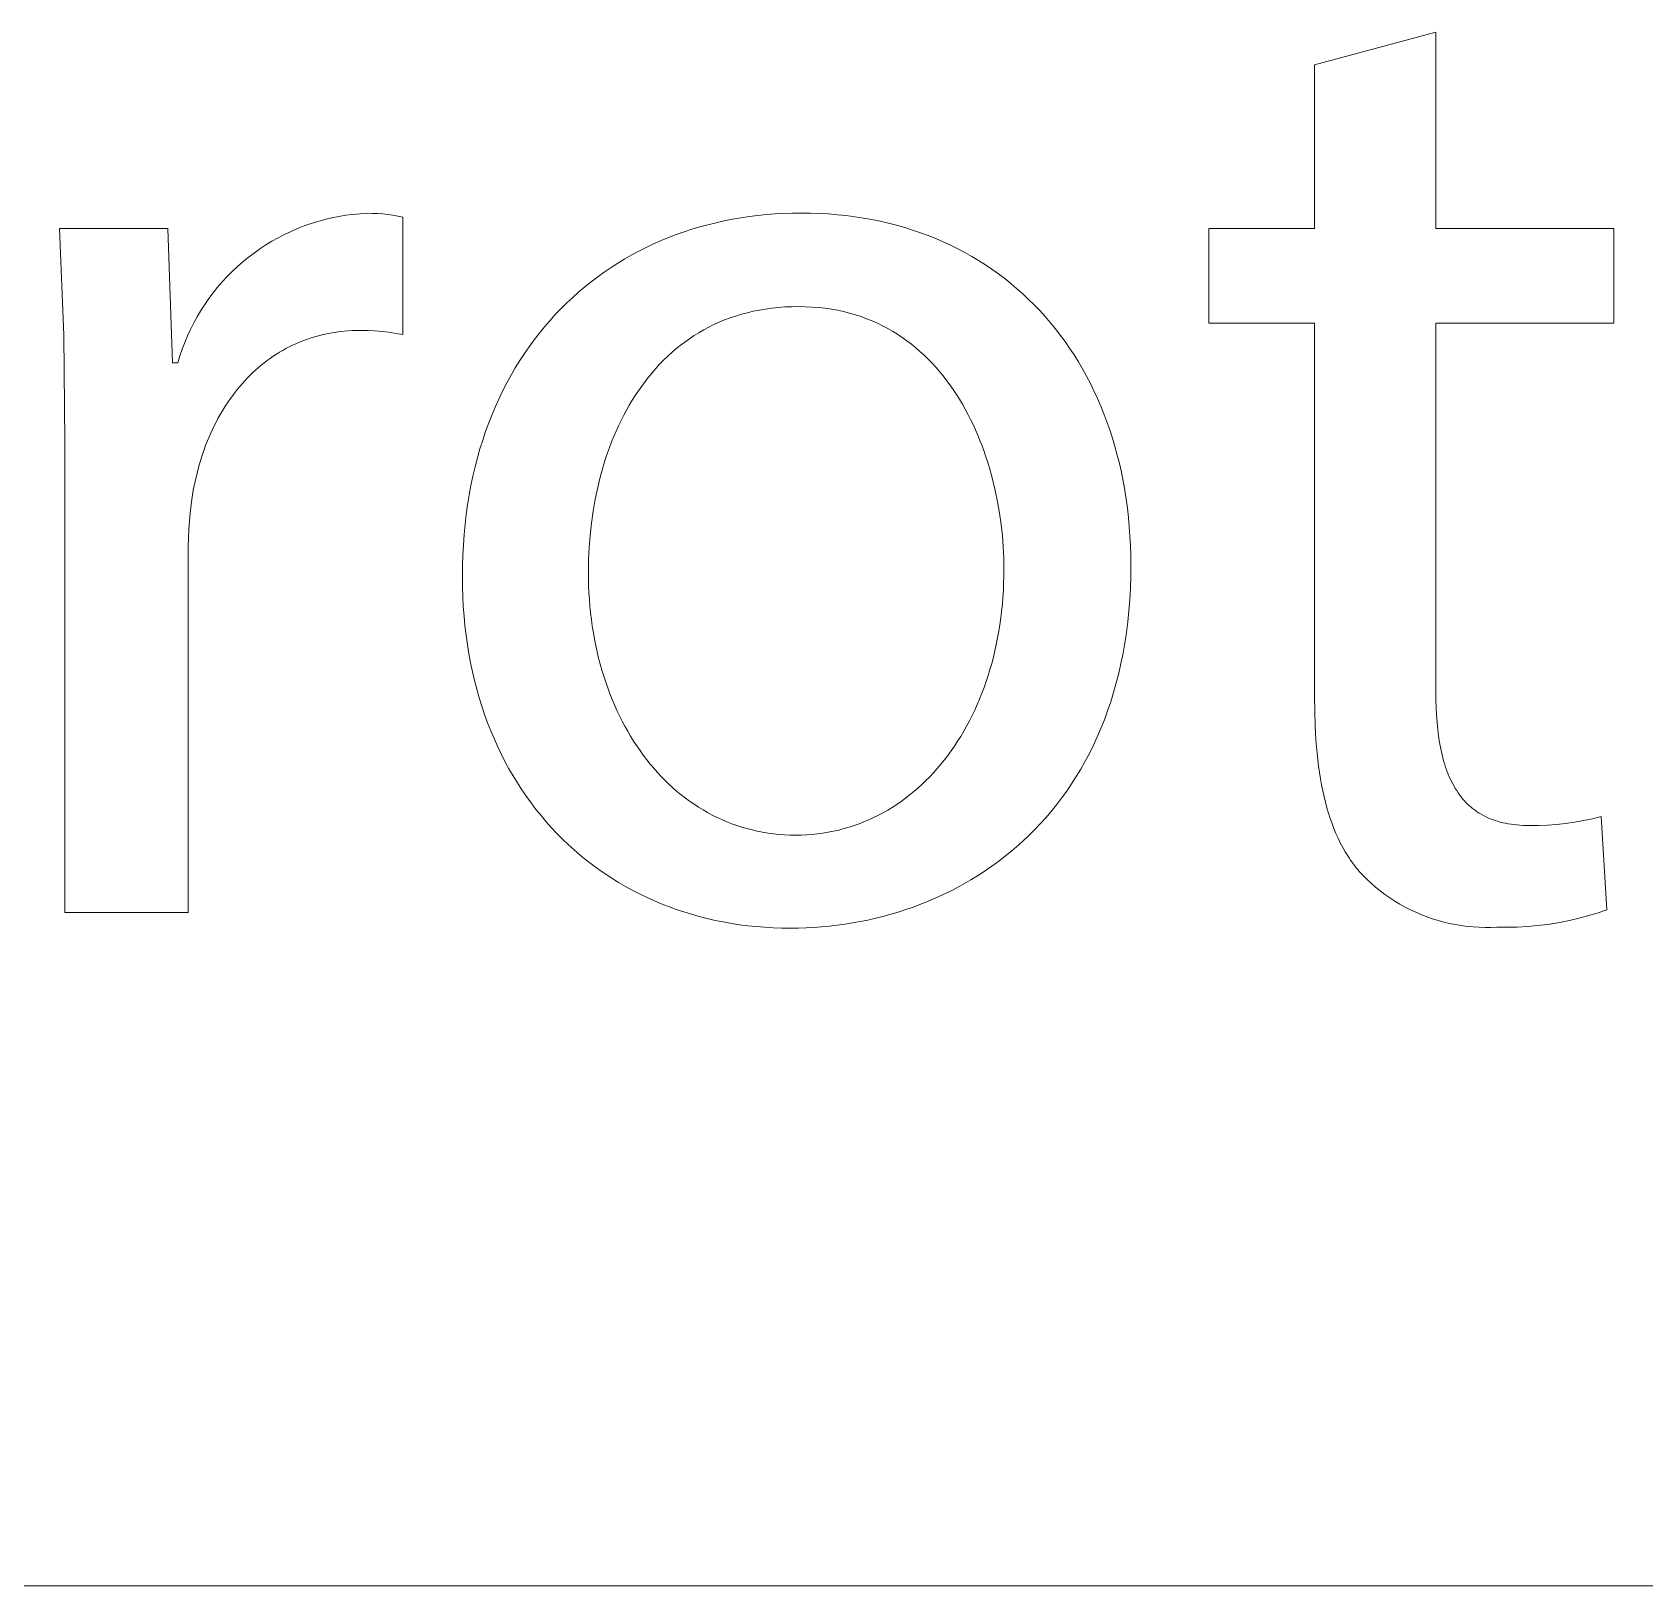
# Model space of a CAD drawing. Header units: millimetres. Extents: x -1519 to 3497, y -297 to 3208.
# Drawn here: x 2705.4 to 2762.7, y -296.8 to -241.6 of the extents above; entities that cross this region are included whole.
import ezdxf

# ---------------------------------------------------------------- set-up
doc = ezdxf.new("R2010")
doc.units = ezdxf.units.MM
doc.header["$MEASUREMENT"] = 0
doc.layers.add('Domyślny', color=7, linetype='Continuous', true_color=0x000000)

msp = doc.modelspace()

# ---------------------------------------------------------------- linework, layer by layer
at = {"layer": 'Domyślny', "color": 18, "lineweight": 15, "true_color": 0x000000}
for p, q in [((2750.941, -242.74), (2755.251, -241.587)), ((2755.251, -241.587), (2755.251, -248.553)), ((2750.941, -248.553), (2750.941, -242.74)), ((2716.272, -248.131), (2716.523, -248.09)), ((2716.523, -248.09), (2716.775, -248.057)), ((2716.775, -248.057), (2717.029, -248.033)), ((2717.029, -248.033), (2717.283, -248.018)), ((2717.283, -248.018), (2717.465, -248.021)), ((2717.465, -248.021), (2717.648, -248.029)), ((2717.648, -248.029), (2717.83, -248.043)), ((2717.83, -248.043), (2718.012, -248.062)), ((2718.012, -248.062), (2718.193, -248.086)), ((2718.193, -248.086), (2718.373, -248.116)), ((2731.159, -248.095), (2731.464, -248.064)), ((2731.464, -248.064), (2731.771, -248.039)), ((2731.771, -248.039), (2732.08, -248.022)), ((2732.08, -248.022), (2732.392, -248.012)), ((2732.392, -248.012), (2732.705, -248.008)), ((2732.705, -248.008), (2733.031, -248.012)), ((2733.031, -248.012), (2733.353, -248.023)), ((2733.353, -248.023), (2733.672, -248.041)), ((2733.672, -248.041), (2733.987, -248.067)), ((2733.987, -248.067), (2734.299, -248.1)), ((2706.498, -252.351), (2706.342, -248.553)), ((2706.342, -248.553), (2710.2, -248.553)), ((2710.2, -248.553), (2710.367, -253.33)), ((2714.345, -248.769), (2714.575, -248.661)), ((2714.575, -248.661), (2714.809, -248.56)), ((2714.809, -248.56), (2715.046, -248.467)), ((2715.046, -248.467), (2715.286, -248.383)), ((2715.286, -248.383), (2715.529, -248.307)), ((2715.529, -248.307), (2715.775, -248.24)), ((2715.775, -248.24), (2716.022, -248.181)), ((2716.022, -248.181), (2716.272, -248.131)), ((2718.373, -248.116), (2718.552, -248.152)), ((2718.552, -248.152), (2718.552, -252.328)), ((2728.539, -248.677), (2728.818, -248.586)), ((2728.818, -248.586), (2729.1, -248.501)), ((2729.1, -248.501), (2729.386, -248.423)), ((2729.386, -248.423), (2729.674, -248.352)), ((2729.674, -248.352), (2729.966, -248.287)), ((2729.966, -248.287), (2730.26, -248.229)), ((2730.26, -248.229), (2730.557, -248.177)), ((2730.557, -248.177), (2730.857, -248.133)), ((2730.857, -248.133), (2731.159, -248.095)), ((2734.299, -248.1), (2734.608, -248.14)), ((2734.608, -248.14), (2734.912, -248.187)), ((2734.912, -248.187), (2735.213, -248.241)), ((2735.213, -248.241), (2735.51, -248.302)), ((2735.51, -248.302), (2735.804, -248.37)), ((2735.804, -248.37), (2736.093, -248.444)), ((2736.093, -248.444), (2736.379, -248.526)), ((2736.379, -248.526), (2736.66, -248.614)), ((2736.66, -248.614), (2736.938, -248.709)), ((2747.183, -251.927), (2747.183, -248.553)), ((2747.183, -248.553), (2750.941, -248.553)), ((2755.251, -248.553), (2761.581, -248.553)), ((2761.581, -248.553), (2761.581, -251.927)), ((2713.467, -249.283), (2713.679, -249.143)), ((2713.679, -249.143), (2713.897, -249.011)), ((2713.897, -249.011), (2714.119, -248.886)), ((2714.119, -248.886), (2714.345, -248.769)), ((2726.937, -249.361), (2727.195, -249.231)), ((2727.195, -249.231), (2727.456, -249.107)), ((2727.456, -249.107), (2727.722, -248.99)), ((2727.722, -248.99), (2727.991, -248.879)), ((2727.991, -248.879), (2728.263, -248.775)), ((2728.263, -248.775), (2728.539, -248.677)), ((2736.938, -248.709), (2737.211, -248.81)), ((2737.211, -248.81), (2737.481, -248.918)), ((2737.481, -248.918), (2737.746, -249.032)), ((2737.746, -249.032), (2738.006, -249.153)), ((2738.006, -249.153), (2738.263, -249.28)), ((2712.668, -249.913), (2712.859, -249.745)), ((2712.859, -249.745), (2713.056, -249.584)), ((2713.056, -249.584), (2713.259, -249.43)), ((2713.259, -249.43), (2713.467, -249.283)), ((2725.944, -249.944), (2726.186, -249.789)), ((2726.186, -249.789), (2726.432, -249.64)), ((2726.432, -249.64), (2726.682, -249.497)), ((2726.682, -249.497), (2726.937, -249.361)), ((2738.263, -249.28), (2738.515, -249.413)), ((2738.515, -249.413), (2738.763, -249.552)), ((2738.763, -249.552), (2739.006, -249.698)), ((2739.006, -249.698), (2739.245, -249.849)), ((2712.131, -250.455), (2712.304, -250.268)), ((2712.304, -250.268), (2712.483, -250.087)), ((2712.483, -250.087), (2712.668, -249.913)), ((2725.243, -250.447), (2725.472, -250.273)), ((2725.472, -250.273), (2725.706, -250.106)), ((2725.706, -250.106), (2725.944, -249.944)), ((2739.245, -249.849), (2739.479, -250.007)), ((2739.479, -250.007), (2739.708, -250.17)), ((2739.708, -250.17), (2739.933, -250.34)), ((2739.933, -250.34), (2740.153, -250.515)), ((2711.653, -251.05), (2711.805, -250.846)), ((2711.805, -250.846), (2711.965, -250.648)), ((2711.965, -250.648), (2712.131, -250.455)), ((2724.582, -251.005), (2724.798, -250.813)), ((2724.798, -250.813), (2725.018, -250.627)), ((2725.018, -250.627), (2725.243, -250.447)), ((2740.153, -250.515), (2740.368, -250.696)), ((2740.368, -250.696), (2740.578, -250.883)), ((2740.578, -250.883), (2740.783, -251.075)), ((2711.24, -251.692), (2711.37, -251.473)), ((2711.37, -251.473), (2711.508, -251.259)), ((2711.508, -251.259), (2711.653, -251.05)), ((2723.964, -251.618), (2724.165, -251.407)), ((2724.165, -251.407), (2724.372, -251.203)), ((2724.372, -251.203), (2724.582, -251.005)), ((2731, -251.499), (2730.788, -251.549)), ((2731.217, -251.455), (2731, -251.499)), ((2731.437, -251.418), (2731.217, -251.455)), ((2731.662, -251.388), (2731.437, -251.418)), ((2731.892, -251.364), (2731.662, -251.388)), ((2732.125, -251.346), (2731.892, -251.364)), ((2732.363, -251.336), (2732.125, -251.346)), ((2732.605, -251.332), (2732.363, -251.336)), ((2732.848, -251.336), (2732.605, -251.332)), ((2733.086, -251.347), (2732.848, -251.336)), ((2733.32, -251.366), (2733.086, -251.347)), ((2733.549, -251.392), (2733.32, -251.366)), ((2733.773, -251.425), (2733.549, -251.392)), ((2733.993, -251.464), (2733.773, -251.425)), ((2734.209, -251.511), (2733.993, -251.464)), ((2734.42, -251.564), (2734.209, -251.511)), ((2740.783, -251.075), (2740.983, -251.273)), ((2740.983, -251.273), (2741.178, -251.476)), ((2741.178, -251.476), (2741.368, -251.685)), ((2711.003, -252.142), (2711.117, -251.915)), ((2711.117, -251.915), (2711.24, -251.692)), ((2723.391, -252.283), (2723.577, -252.055)), ((2723.577, -252.055), (2723.768, -251.834)), ((2723.768, -251.834), (2723.964, -251.618)), ((2729.419, -252.063), (2729.24, -252.158)), ((2729.602, -251.972), (2729.419, -252.063)), ((2729.789, -251.887), (2729.602, -251.972)), ((2729.981, -251.808), (2729.789, -251.887)), ((2730.176, -251.734), (2729.981, -251.808)), ((2730.376, -251.667), (2730.176, -251.734)), ((2730.58, -251.605), (2730.376, -251.667)), ((2730.788, -251.549), (2730.58, -251.605)), ((2734.627, -251.624), (2734.42, -251.564)), ((2734.829, -251.69), (2734.627, -251.624)), ((2735.027, -251.762), (2734.829, -251.69)), ((2735.22, -251.84), (2735.027, -251.762)), ((2735.409, -251.924), (2735.22, -251.84)), ((2735.594, -252.014), (2735.409, -251.924)), ((2735.775, -252.11), (2735.594, -252.014)), ((2741.368, -251.685), (2741.553, -251.899)), ((2741.553, -251.899), (2741.733, -252.119)), ((2750.941, -251.927), (2747.183, -251.927)), ((2750.941, -265.19), (2750.941, -251.927)), ((2761.581, -251.927), (2755.251, -251.927)), ((2755.251, -251.927), (2755.251, -265.023)), ((2706.542, -256.153), (2706.498, -252.351)), ((2710.707, -252.846), (2710.797, -252.608)), ((2710.797, -252.608), (2710.896, -252.373)), ((2710.896, -252.373), (2711.003, -252.142)), ((2714.75, -252.65), (2714.63, -252.706)), ((2714.872, -252.597), (2714.75, -252.65)), ((2714.996, -252.548), (2714.872, -252.597)), ((2715.121, -252.501), (2714.996, -252.548)), ((2715.248, -252.457), (2715.121, -252.501)), ((2715.376, -252.417), (2715.248, -252.457)), ((2715.506, -252.379), (2715.376, -252.417)), ((2715.638, -252.345), (2715.506, -252.379)), ((2715.771, -252.313), (2715.638, -252.345)), ((2715.905, -252.285), (2715.771, -252.313)), ((2716.041, -252.26), (2715.905, -252.285)), ((2716.178, -252.238), (2716.041, -252.26)), ((2716.317, -252.22), (2716.178, -252.238)), ((2716.457, -252.205), (2716.317, -252.22)), ((2716.599, -252.193), (2716.457, -252.205)), ((2716.742, -252.184), (2716.599, -252.193)), ((2716.886, -252.179), (2716.742, -252.184)), ((2717.032, -252.177), (2716.886, -252.179)), ((2717.287, -252.182), (2717.032, -252.177)), ((2717.542, -252.196), (2717.287, -252.182)), ((2717.796, -252.217), (2717.542, -252.196)), ((2718.049, -252.246), (2717.796, -252.217)), ((2718.301, -252.283), (2718.049, -252.246)), ((2718.552, -252.328), (2718.301, -252.283)), ((2723.036, -252.756), (2723.211, -252.517)), ((2723.211, -252.517), (2723.391, -252.283)), ((2728.564, -252.592), (2728.405, -252.713)), ((2728.727, -252.476), (2728.564, -252.592)), ((2728.894, -252.365), (2728.727, -252.476)), ((2729.065, -252.259), (2728.894, -252.365)), ((2729.24, -252.158), (2729.065, -252.259)), ((2735.951, -252.211), (2735.775, -252.11)), ((2736.124, -252.317), (2735.951, -252.211)), ((2736.291, -252.429), (2736.124, -252.317)), ((2736.455, -252.545), (2736.291, -252.429)), ((2736.615, -252.666), (2736.455, -252.545)), ((2736.77, -252.793), (2736.615, -252.666)), ((2741.733, -252.119), (2741.907, -252.344)), ((2741.907, -252.344), (2742.076, -252.574)), ((2742.076, -252.574), (2742.24, -252.809)), ((2710.551, -253.33), (2710.625, -253.086)), ((2710.625, -253.086), (2710.707, -252.846)), ((2713.833, -253.173), (2713.726, -253.251)), ((2713.942, -253.098), (2713.833, -253.173)), ((2714.052, -253.026), (2713.942, -253.098)), ((2714.164, -252.956), (2714.052, -253.026)), ((2714.278, -252.889), (2714.164, -252.956)), ((2714.394, -252.825), (2714.278, -252.889)), ((2714.511, -252.764), (2714.394, -252.825)), ((2714.63, -252.706), (2714.511, -252.764)), ((2722.702, -253.253), (2722.866, -253.002)), ((2722.866, -253.002), (2723.036, -252.756)), ((2727.809, -253.24), (2727.67, -253.383)), ((2727.952, -253.102), (2727.809, -253.24)), ((2728.099, -252.968), (2727.952, -253.102)), ((2728.25, -252.838), (2728.099, -252.968)), ((2728.405, -252.713), (2728.25, -252.838)), ((2736.922, -252.923), (2736.77, -252.793)), ((2737.069, -253.058), (2736.922, -252.923)), ((2737.212, -253.198), (2737.069, -253.058)), ((2737.352, -253.342), (2737.212, -253.198)), ((2742.24, -252.809), (2742.398, -253.049)), ((2742.398, -253.049), (2742.551, -253.294)), ((2710.367, -253.33), (2710.551, -253.33)), ((2713.121, -253.771), (2713.027, -253.866)), ((2713.218, -253.678), (2713.121, -253.771)), ((2713.316, -253.587), (2713.218, -253.678)), ((2713.416, -253.499), (2713.316, -253.587)), ((2713.517, -253.414), (2713.416, -253.499)), ((2713.621, -253.331), (2713.517, -253.414)), ((2713.726, -253.251), (2713.621, -253.331)), ((2722.244, -254.04), (2722.391, -253.772)), ((2722.391, -253.772), (2722.543, -253.509)), ((2722.543, -253.509), (2722.702, -253.253)), ((2727.404, -253.68), (2727.276, -253.835)), ((2727.535, -253.53), (2727.404, -253.68)), ((2727.67, -253.383), (2727.535, -253.53)), ((2737.487, -253.489), (2737.352, -253.342)), ((2737.618, -253.641), (2737.487, -253.489)), ((2737.745, -253.796), (2737.618, -253.641)), ((2737.869, -253.955), (2737.745, -253.796)), ((2742.551, -253.294), (2742.698, -253.544)), ((2742.698, -253.544), (2742.839, -253.799)), ((2742.839, -253.799), (2742.975, -254.059)), ((2712.583, -254.378), (2712.5, -254.488)), ((2712.668, -254.271), (2712.583, -254.378)), ((2712.755, -254.166), (2712.668, -254.271)), ((2712.844, -254.064), (2712.755, -254.166)), ((2712.934, -253.964), (2712.844, -254.064)), ((2713.027, -253.866), (2712.934, -253.964)), ((2721.968, -254.593), (2722.103, -254.313)), ((2722.103, -254.313), (2722.244, -254.04)), ((2726.917, -254.32), (2726.805, -254.489)), ((2727.033, -254.155), (2726.917, -254.32)), ((2727.153, -253.993), (2727.033, -254.155)), ((2727.276, -253.835), (2727.153, -253.993)), ((2737.988, -254.117), (2737.869, -253.955)), ((2738.104, -254.283), (2737.988, -254.117)), ((2738.216, -254.452), (2738.104, -254.283)), ((2742.975, -254.059), (2743.105, -254.324)), ((2743.105, -254.324), (2743.23, -254.593)), ((2712.188, -254.947), (2712.115, -255.067)), ((2712.263, -254.829), (2712.188, -254.947)), ((2712.34, -254.713), (2712.263, -254.829)), ((2712.419, -254.599), (2712.34, -254.713)), ((2712.5, -254.488), (2712.419, -254.599)), ((2721.716, -255.168), (2721.839, -254.878)), ((2721.839, -254.878), (2721.968, -254.593)), ((2726.593, -254.836), (2726.492, -255.014)), ((2726.697, -254.661), (2726.593, -254.836)), ((2726.805, -254.489), (2726.697, -254.661)), ((2738.323, -254.623), (2738.216, -254.452)), ((2738.428, -254.798), (2738.323, -254.623)), ((2738.528, -254.976), (2738.428, -254.798)), ((2743.23, -254.593), (2743.348, -254.867)), ((2743.348, -254.867), (2743.46, -255.146)), ((2711.908, -255.439), (2711.843, -255.567)), ((2711.975, -255.313), (2711.908, -255.439)), ((2712.044, -255.189), (2711.975, -255.313)), ((2712.115, -255.067), (2712.044, -255.189)), ((2721.489, -255.765), (2721.599, -255.464)), ((2721.599, -255.464), (2721.716, -255.168)), ((2726.302, -255.378), (2726.213, -255.565)), ((2726.395, -255.195), (2726.302, -255.378)), ((2726.492, -255.014), (2726.395, -255.195)), ((2738.624, -255.155), (2738.528, -254.976)), ((2738.717, -255.338), (2738.624, -255.155)), ((2738.806, -255.522), (2738.717, -255.338)), ((2738.892, -255.709), (2738.806, -255.522)), ((2743.46, -255.146), (2743.567, -255.429)), ((2743.567, -255.429), (2743.668, -255.716)), ((2711.605, -256.098), (2711.551, -256.236)), ((2711.661, -255.963), (2711.605, -256.098)), ((2711.72, -255.829), (2711.661, -255.963)), ((2711.781, -255.697), (2711.72, -255.829)), ((2711.843, -255.567), (2711.781, -255.697)), ((2721.288, -256.384), (2721.386, -256.072)), ((2721.386, -256.072), (2721.489, -255.765)), ((2726.045, -255.945), (2725.966, -256.139)), ((2726.127, -255.754), (2726.045, -255.945)), ((2726.213, -255.565), (2726.127, -255.754)), ((2738.974, -255.898), (2738.892, -255.709)), ((2739.052, -256.089), (2738.974, -255.898)), ((2739.126, -256.281), (2739.052, -256.089)), ((2743.668, -255.716), (2743.762, -256.008)), ((2743.762, -256.008), (2743.85, -256.304)), ((2706.542, -272.857), (2706.542, -256.153)), ((2711.402, -256.658), (2711.313, -256.949)), ((2711.449, -256.516), (2711.402, -256.658)), ((2711.499, -256.375), (2711.449, -256.516)), ((2711.551, -256.236), (2711.499, -256.375)), ((2721.198, -256.702), (2721.288, -256.384)), ((2725.821, -256.533), (2725.753, -256.733)), ((2725.892, -256.335), (2725.821, -256.533)), ((2725.966, -256.139), (2725.892, -256.335)), ((2739.197, -256.475), (2739.126, -256.281)), ((2739.265, -256.67), (2739.197, -256.475)), ((2739.329, -256.867), (2739.265, -256.67)), ((2743.85, -256.304), (2743.932, -256.605)), ((2743.932, -256.605), (2744.008, -256.909)), ((2711.234, -257.245), (2711.163, -257.548)), ((2711.313, -256.949), (2711.234, -257.245)), ((2721.037, -257.353), (2721.114, -257.025)), ((2721.114, -257.025), (2721.198, -256.702)), ((2725.629, -257.138), (2725.572, -257.343)), ((2725.689, -256.935), (2725.629, -257.138)), ((2725.753, -256.733), (2725.689, -256.935)), ((2739.389, -257.065), (2739.329, -256.867)), ((2739.499, -257.463), (2739.389, -257.065)), ((2744.008, -256.909), (2744.078, -257.218)), ((2744.078, -257.218), (2744.141, -257.531)), ((2711.163, -257.548), (2711.102, -257.857)), ((2720.904, -258.025), (2720.967, -257.686)), ((2720.967, -257.686), (2721.037, -257.353)), ((2725.47, -257.758), (2725.381, -258.178)), ((2725.519, -257.55), (2725.47, -257.758)), ((2725.572, -257.343), (2725.519, -257.55)), ((2739.596, -257.864), (2739.499, -257.463)), ((2744.141, -257.531), (2744.198, -257.848)), ((2711.042, -258.265), (2710.994, -258.675)), ((2711.102, -257.857), (2711.042, -258.265)), ((2720.799, -258.718), (2720.848, -258.369)), ((2720.848, -258.369), (2720.904, -258.025)), ((2725.381, -258.178), (2725.306, -258.602)), ((2739.679, -258.267), (2739.596, -257.864)), ((2739.749, -258.67), (2739.679, -258.267)), ((2744.198, -257.848), (2744.248, -258.168)), ((2744.248, -258.168), (2744.292, -258.493)), ((2710.994, -258.675), (2710.957, -259.087)), ((2720.758, -259.073), (2720.799, -258.718)), ((2725.306, -258.602), (2725.246, -259.03)), ((2739.805, -259.073), (2739.749, -258.67)), ((2744.292, -258.493), (2744.329, -258.822)), ((2744.329, -258.822), (2744.36, -259.154)), ((2710.932, -259.499), (2710.919, -259.911)), ((2710.957, -259.087), (2710.932, -259.499)), ((2720.697, -259.796), (2720.723, -259.432)), ((2720.723, -259.432), (2720.758, -259.073)), ((2725.199, -259.459), (2725.165, -259.89)), ((2725.246, -259.03), (2725.199, -259.459)), ((2739.849, -259.473), (2739.805, -259.073)), ((2739.88, -259.871), (2739.849, -259.473)), ((2744.36, -259.154), (2744.384, -259.49)), ((2744.384, -259.49), (2744.401, -259.829)), ((2710.919, -259.911), (2710.919, -272.857)), ((2720.677, -260.166), (2720.697, -259.796)), ((2725.165, -259.89), (2725.145, -260.322)), ((2739.899, -260.265), (2739.88, -259.871)), ((2744.401, -259.829), (2744.411, -260.173)), ((2720.662, -260.92), (2720.666, -260.541)), ((2720.666, -260.541), (2720.677, -260.166)), ((2725.145, -260.322), (2725.138, -260.753)), ((2739.905, -260.653), (2739.899, -260.265)), ((2739.902, -260.909), (2739.905, -260.653)), ((2744.415, -260.519), (2744.41, -260.936)), ((2744.411, -260.173), (2744.415, -260.519)), ((2720.666, -261.278), (2720.662, -260.92)), ((2725.138, -260.753), (2725.141, -261.002)), ((2725.141, -261.002), (2725.147, -261.249)), ((2725.147, -261.249), (2725.159, -261.494)), ((2739.884, -261.413), (2739.895, -261.162)), ((2739.895, -261.162), (2739.902, -260.909)), ((2744.41, -260.936), (2744.397, -261.346)), ((2720.677, -261.632), (2720.666, -261.278)), ((2720.695, -261.982), (2720.677, -261.632)), ((2725.159, -261.494), (2725.174, -261.736)), ((2725.174, -261.736), (2725.194, -261.977)), ((2739.848, -261.908), (2739.868, -261.662)), ((2739.868, -261.662), (2739.884, -261.413)), ((2744.374, -261.748), (2744.343, -262.142)), ((2744.397, -261.346), (2744.374, -261.748)), ((2720.72, -262.327), (2720.695, -261.982)), ((2720.753, -262.668), (2720.72, -262.327)), ((2725.194, -261.977), (2725.218, -262.215)), ((2725.218, -262.215), (2725.246, -262.451)), ((2739.76, -262.632), (2739.794, -262.394)), ((2739.794, -262.394), (2739.823, -262.152)), ((2739.823, -262.152), (2739.848, -261.908)), ((2744.343, -262.142), (2744.304, -262.53)), ((2720.793, -263.004), (2720.753, -262.668)), ((2725.246, -262.451), (2725.279, -262.685)), ((2725.279, -262.685), (2725.316, -262.916)), ((2725.316, -262.916), (2725.357, -263.145)), ((2739.68, -263.102), (2739.722, -262.868)), ((2739.722, -262.868), (2739.76, -262.632)), ((2744.256, -262.91), (2744.2, -263.283)), ((2744.304, -262.53), (2744.256, -262.91)), ((2720.839, -263.336), (2720.793, -263.004)), ((2720.893, -263.663), (2720.839, -263.336)), ((2725.357, -263.145), (2725.401, -263.371)), ((2725.401, -263.371), (2725.45, -263.595)), ((2739.53, -263.785), (2739.584, -263.56)), ((2739.584, -263.56), (2739.634, -263.332)), ((2739.634, -263.332), (2739.68, -263.102)), ((2744.2, -263.283), (2744.136, -263.649)), ((2720.953, -263.986), (2720.893, -263.663)), ((2721.02, -264.304), (2720.953, -263.986)), ((2725.45, -263.595), (2725.503, -263.816)), ((2725.503, -263.816), (2725.56, -264.035)), ((2725.56, -264.035), (2725.621, -264.25)), ((2739.409, -264.226), (2739.471, -264.007)), ((2739.471, -264.007), (2739.53, -263.785)), ((2744.063, -264.007), (2743.984, -264.359)), ((2744.136, -263.649), (2744.063, -264.007)), ((2721.094, -264.618), (2721.02, -264.304)), ((2721.174, -264.927), (2721.094, -264.618)), ((2725.621, -264.25), (2725.686, -264.463)), ((2725.686, -264.463), (2725.754, -264.673)), ((2725.754, -264.673), (2725.827, -264.879)), ((2739.199, -264.864), (2739.273, -264.654)), ((2739.273, -264.654), (2739.343, -264.442)), ((2739.343, -264.442), (2739.409, -264.226)), ((2743.896, -264.703), (2743.801, -265.04)), ((2743.984, -264.359), (2743.896, -264.703)), ((2721.26, -265.231), (2721.174, -264.927)), ((2721.353, -265.53), (2721.26, -265.231)), ((2725.827, -264.879), (2725.903, -265.083)), ((2725.903, -265.083), (2725.982, -265.284)), ((2738.955, -265.473), (2739.04, -265.274)), ((2739.04, -265.274), (2739.121, -265.07)), ((2739.121, -265.07), (2739.199, -264.864)), ((2743.801, -265.04), (2743.699, -265.37)), ((2750.946, -265.717), (2750.941, -265.19)), ((2755.251, -265.023), (2755.253, -265.302)), ((2721.453, -265.825), (2721.353, -265.53)), ((2721.558, -266.114), (2721.453, -265.825)), ((2725.982, -265.284), (2726.066, -265.481)), ((2726.066, -265.481), (2726.153, -265.676)), ((2726.153, -265.676), (2726.243, -265.867)), ((2738.773, -265.863), (2738.866, -265.67)), ((2738.866, -265.67), (2738.955, -265.473)), ((2743.589, -265.693), (2743.473, -266.009)), ((2743.699, -265.37), (2743.589, -265.693)), ((2750.963, -266.228), (2750.946, -265.717)), ((2755.253, -265.302), (2755.261, -265.574)), ((2755.261, -265.574), (2755.274, -265.838)), ((2755.274, -265.838), (2755.293, -266.095)), ((2721.67, -266.399), (2721.558, -266.114)), ((2721.787, -266.679), (2721.67, -266.399)), ((2726.243, -265.867), (2726.337, -266.055)), ((2726.337, -266.055), (2726.435, -266.239)), ((2726.435, -266.239), (2726.536, -266.42)), ((2726.536, -266.42), (2726.64, -266.597)), ((2738.369, -266.599), (2738.476, -266.42)), ((2738.476, -266.42), (2738.578, -266.238)), ((2738.578, -266.238), (2738.678, -266.052)), ((2738.678, -266.052), (2738.773, -265.863)), ((2743.35, -266.318), (2743.22, -266.621)), ((2743.473, -266.009), (2743.35, -266.318)), ((2750.992, -266.723), (2750.963, -266.228)), ((2755.293, -266.095), (2755.317, -266.343)), ((2755.317, -266.343), (2755.347, -266.583)), ((2721.911, -266.953), (2721.787, -266.679)), ((2722.04, -267.223), (2721.911, -266.953)), ((2726.64, -266.597), (2726.748, -266.771)), ((2726.748, -266.771), (2726.859, -266.941)), ((2726.859, -266.941), (2726.974, -267.107)), ((2738.031, -267.112), (2738.147, -266.945)), ((2738.147, -266.945), (2738.26, -266.774)), ((2738.26, -266.774), (2738.369, -266.599)), ((2743.083, -266.916), (2742.94, -267.204)), ((2743.22, -266.621), (2743.083, -266.916)), ((2751.033, -267.201), (2750.992, -266.723)), ((2755.347, -266.583), (2755.383, -266.815)), ((2755.383, -266.815), (2755.425, -267.039)), ((2722.176, -267.488), (2722.04, -267.223)), ((2722.317, -267.747), (2722.176, -267.488)), ((2726.974, -267.107), (2727.091, -267.27)), ((2727.091, -267.27), (2727.212, -267.429)), ((2727.212, -267.429), (2727.336, -267.583)), ((2737.664, -267.59), (2737.79, -267.435)), ((2737.79, -267.435), (2737.912, -267.275)), ((2737.912, -267.275), (2738.031, -267.112)), ((2742.791, -267.485), (2742.635, -267.759)), ((2742.94, -267.204), (2742.791, -267.485)), ((2751.087, -267.661), (2751.033, -267.201)), ((2755.425, -267.039), (2755.448, -267.148)), ((2755.448, -267.148), (2755.473, -267.255)), ((2755.473, -267.255), (2755.499, -267.36)), ((2755.499, -267.36), (2755.527, -267.463)), ((2755.527, -267.463), (2755.556, -267.563)), ((2755.556, -267.563), (2755.588, -267.662)), ((2722.463, -268.001), (2722.317, -267.747)), ((2722.616, -268.25), (2722.463, -268.001)), ((2727.336, -267.583), (2727.463, -267.734)), ((2727.463, -267.734), (2727.593, -267.881)), ((2727.593, -267.881), (2727.726, -268.024)), ((2727.726, -268.024), (2727.862, -268.162)), ((2737.132, -268.17), (2737.27, -268.032)), ((2737.27, -268.032), (2737.404, -267.889)), ((2737.404, -267.889), (2737.536, -267.741)), ((2737.536, -267.741), (2737.664, -267.59)), ((2742.474, -268.027), (2742.307, -268.288)), ((2742.635, -267.759), (2742.474, -268.027)), ((2751.119, -267.885), (2751.087, -267.661)), ((2751.154, -268.105), (2751.119, -267.885)), ((2751.193, -268.32), (2751.154, -268.105)), ((2755.588, -267.662), (2755.62, -267.758)), ((2755.62, -267.758), (2755.655, -267.852)), ((2755.655, -267.852), (2755.691, -267.944)), ((2755.691, -267.944), (2755.729, -268.034)), ((2755.729, -268.034), (2755.768, -268.122)), ((2755.768, -268.122), (2755.809, -268.208)), ((2722.773, -268.494), (2722.616, -268.25)), ((2722.936, -268.732), (2722.773, -268.494)), ((2727.862, -268.162), (2728.001, -268.297)), ((2728.001, -268.297), (2728.143, -268.427)), ((2728.143, -268.427), (2728.288, -268.553)), ((2728.288, -268.553), (2728.435, -268.674)), ((2728.435, -268.674), (2728.585, -268.791)), ((2736.404, -268.799), (2736.555, -268.682)), ((2736.555, -268.682), (2736.703, -268.561)), ((2736.703, -268.561), (2736.849, -268.435)), ((2736.849, -268.435), (2736.992, -268.305)), ((2736.992, -268.305), (2737.132, -268.17)), ((2742.134, -268.541), (2741.956, -268.789)), ((2742.307, -268.288), (2742.134, -268.541)), ((2751.235, -268.53), (2751.193, -268.32)), ((2751.28, -268.736), (2751.235, -268.53)), ((2755.809, -268.208), (2755.852, -268.291)), ((2755.852, -268.291), (2755.897, -268.373)), ((2755.897, -268.373), (2755.944, -268.452)), ((2755.944, -268.452), (2755.992, -268.528)), ((2755.992, -268.528), (2756.042, -268.603)), ((2756.042, -268.603), (2756.094, -268.676)), ((2756.094, -268.676), (2756.147, -268.746)), ((2723.105, -268.966), (2722.936, -268.732)), ((2723.278, -269.193), (2723.105, -268.966)), ((2723.457, -269.415), (2723.278, -269.193)), ((2728.585, -268.791), (2728.738, -268.903)), ((2728.738, -268.903), (2728.894, -269.011)), ((2728.894, -269.011), (2729.052, -269.114)), ((2729.052, -269.114), (2729.213, -269.213)), ((2729.213, -269.213), (2729.377, -269.306)), ((2735.61, -269.312), (2735.774, -269.219)), ((2735.774, -269.219), (2735.935, -269.121)), ((2735.935, -269.121), (2736.094, -269.018)), ((2736.094, -269.018), (2736.25, -268.911)), ((2736.25, -268.911), (2736.404, -268.799)), ((2741.583, -269.263), (2741.39, -269.49)), ((2741.772, -269.029), (2741.583, -269.263)), ((2741.956, -268.789), (2741.772, -269.029)), ((2751.329, -268.938), (2751.28, -268.736)), ((2751.382, -269.135), (2751.329, -268.938)), ((2751.438, -269.327), (2751.382, -269.135)), ((2756.147, -268.746), (2756.203, -268.814)), ((2756.203, -268.814), (2756.26, -268.879)), ((2756.26, -268.879), (2756.32, -268.943)), ((2756.32, -268.943), (2756.381, -269.004)), ((2756.381, -269.004), (2756.444, -269.063)), ((2756.444, -269.063), (2756.509, -269.119)), ((2756.509, -269.119), (2756.542, -269.147)), ((2756.542, -269.147), (2756.576, -269.174)), ((2756.576, -269.174), (2756.61, -269.2)), ((2756.61, -269.2), (2756.645, -269.226)), ((2756.645, -269.226), (2756.68, -269.251)), ((2756.68, -269.251), (2756.716, -269.275)), ((2756.716, -269.275), (2756.752, -269.299)), ((2723.641, -269.632), (2723.457, -269.415)), ((2723.83, -269.843), (2723.641, -269.632)), ((2724.024, -270.049), (2723.83, -269.843)), ((2729.377, -269.306), (2729.543, -269.395)), ((2729.543, -269.395), (2729.711, -269.479)), ((2729.711, -269.479), (2729.882, -269.558)), ((2729.882, -269.558), (2730.055, -269.632)), ((2730.055, -269.632), (2730.231, -269.701)), ((2730.231, -269.701), (2730.409, -269.764)), ((2730.409, -269.764), (2730.589, -269.823)), ((2730.589, -269.823), (2730.771, -269.876)), ((2734.219, -269.878), (2734.401, -269.826)), ((2734.401, -269.826), (2734.58, -269.768)), ((2734.58, -269.768), (2734.757, -269.704)), ((2734.757, -269.704), (2734.932, -269.636)), ((2734.932, -269.636), (2735.105, -269.563)), ((2735.105, -269.563), (2735.276, -269.484)), ((2735.276, -269.484), (2735.444, -269.401)), ((2735.444, -269.401), (2735.61, -269.312)), ((2741.191, -269.71), (2740.987, -269.923)), ((2741.39, -269.49), (2741.191, -269.71)), ((2751.499, -269.515), (2751.438, -269.327)), ((2751.562, -269.698), (2751.499, -269.515)), ((2751.63, -269.876), (2751.562, -269.698)), ((2756.752, -269.299), (2756.788, -269.323)), ((2756.788, -269.323), (2756.863, -269.368)), ((2756.863, -269.368), (2756.94, -269.41)), ((2756.94, -269.41), (2757.019, -269.451)), ((2757.019, -269.451), (2757.1, -269.488)), ((2757.1, -269.488), (2757.183, -269.524)), ((2757.183, -269.524), (2757.269, -269.557)), ((2757.269, -269.557), (2757.356, -269.588)), ((2757.356, -269.588), (2757.445, -269.616)), ((2757.445, -269.616), (2757.537, -269.642)), ((2757.537, -269.642), (2757.631, -269.666)), ((2757.631, -269.666), (2757.727, -269.687)), ((2757.727, -269.687), (2757.825, -269.705)), ((2757.825, -269.705), (2757.925, -269.722)), ((2757.925, -269.722), (2758.028, -269.735)), ((2758.028, -269.735), (2758.133, -269.747)), ((2758.133, -269.747), (2758.24, -269.755)), ((2758.24, -269.755), (2758.349, -269.762)), ((2758.349, -269.762), (2758.461, -269.765)), ((2758.461, -269.765), (2758.575, -269.767)), ((2758.575, -269.767), (2758.897, -269.764)), ((2758.897, -269.764), (2759.22, -269.752)), ((2759.22, -269.752), (2759.542, -269.728)), ((2759.542, -269.728), (2759.863, -269.693)), ((2759.863, -269.693), (2760.183, -269.648)), ((2760.183, -269.648), (2760.501, -269.593)), ((2760.501, -269.593), (2760.817, -269.526)), ((2760.817, -269.526), (2761.13, -269.449)), ((2761.13, -269.449), (2761.331, -272.757)), ((2724.222, -270.249), (2724.024, -270.049)), ((2724.425, -270.443), (2724.222, -270.249)), ((2730.771, -269.876), (2730.956, -269.924)), ((2730.956, -269.924), (2731.142, -269.966)), ((2731.142, -269.966), (2731.331, -270.003)), ((2731.331, -270.003), (2731.522, -270.035)), ((2731.522, -270.035), (2731.715, -270.061)), ((2731.715, -270.061), (2731.909, -270.081)), ((2731.909, -270.081), (2732.106, -270.096)), ((2732.106, -270.096), (2732.305, -270.104)), ((2732.305, -270.104), (2732.505, -270.107)), ((2732.505, -270.107), (2732.702, -270.104)), ((2732.702, -270.104), (2732.898, -270.096)), ((2732.898, -270.096), (2733.092, -270.081)), ((2733.092, -270.081), (2733.284, -270.061)), ((2733.284, -270.061), (2733.475, -270.036)), ((2733.475, -270.036), (2733.664, -270.005)), ((2733.664, -270.005), (2733.851, -269.968)), ((2733.851, -269.968), (2734.036, -269.926)), ((2734.036, -269.926), (2734.219, -269.878)), ((2740.567, -270.331), (2740.35, -270.525)), ((2740.779, -270.13), (2740.567, -270.331)), ((2740.987, -269.923), (2740.779, -270.13)), ((2751.702, -270.05), (2751.63, -269.876)), ((2751.777, -270.219), (2751.702, -270.05)), ((2751.857, -270.383), (2751.777, -270.219)), ((2751.941, -270.543), (2751.857, -270.383)), ((2724.633, -270.632), (2724.425, -270.443)), ((2724.846, -270.815), (2724.633, -270.632)), ((2725.063, -270.992), (2724.846, -270.815)), ((2725.284, -271.163), (2725.063, -270.992)), ((2739.904, -270.893), (2739.675, -271.067)), ((2740.129, -270.712), (2739.904, -270.893)), ((2740.35, -270.525), (2740.129, -270.712)), ((2752.028, -270.697), (2751.941, -270.543)), ((2752.074, -270.773), (2752.028, -270.697)), ((2752.12, -270.847), (2752.074, -270.773)), ((2752.168, -270.92), (2752.12, -270.847)), ((2752.217, -270.992), (2752.168, -270.92)), ((2752.266, -271.062), (2752.217, -270.992)), ((2725.51, -271.328), (2725.284, -271.163)), ((2725.74, -271.487), (2725.51, -271.328)), ((2725.974, -271.641), (2725.74, -271.487)), ((2738.967, -271.551), (2738.724, -271.7)), ((2739.206, -271.396), (2738.967, -271.551)), ((2739.442, -271.235), (2739.206, -271.396)), ((2739.675, -271.067), (2739.442, -271.235)), ((2752.317, -271.131), (2752.266, -271.062)), ((2752.369, -271.199), (2752.317, -271.131)), ((2752.422, -271.266), (2752.369, -271.199)), ((2752.476, -271.332), (2752.422, -271.266)), ((2752.531, -271.396), (2752.476, -271.332)), ((2752.587, -271.459), (2752.531, -271.396)), ((2752.645, -271.521), (2752.587, -271.459)), ((2752.794, -271.67), (2752.645, -271.521)), ((2726.212, -271.788), (2725.974, -271.641)), ((2726.455, -271.929), (2726.212, -271.788)), ((2726.701, -272.065), (2726.455, -271.929)), ((2726.951, -272.193), (2726.701, -272.065)), ((2737.978, -272.107), (2737.724, -272.231)), ((2738.23, -271.978), (2737.978, -272.107)), ((2738.478, -271.842), (2738.23, -271.978)), ((2738.724, -271.7), (2738.478, -271.842)), ((2752.949, -271.814), (2752.794, -271.67)), ((2753.109, -271.953), (2752.949, -271.814)), ((2753.273, -272.086), (2753.109, -271.953)), ((2753.442, -272.213), (2753.273, -272.086)), ((2727.204, -272.316), (2726.951, -272.193)), ((2727.462, -272.433), (2727.204, -272.316)), ((2727.723, -272.543), (2727.462, -272.433)), ((2727.987, -272.647), (2727.723, -272.543)), ((2728.255, -272.744), (2727.987, -272.647)), ((2736.684, -272.661), (2736.419, -272.753)), ((2736.947, -272.563), (2736.684, -272.661)), ((2737.209, -272.458), (2736.947, -272.563)), ((2737.467, -272.348), (2737.209, -272.458)), ((2737.724, -272.231), (2737.467, -272.348)), ((2753.615, -272.335), (2753.442, -272.213)), ((2753.792, -272.45), (2753.615, -272.335)), ((2753.973, -272.56), (2753.792, -272.45)), ((2754.158, -272.662), (2753.973, -272.56)), ((2754.346, -272.759), (2754.158, -272.662)), ((2710.919, -272.857), (2706.542, -272.857)), ((2728.527, -272.836), (2728.255, -272.744)), ((2728.801, -272.92), (2728.527, -272.836)), ((2729.079, -272.998), (2728.801, -272.92)), ((2729.36, -273.07), (2729.079, -272.998)), ((2729.644, -273.135), (2729.36, -273.07)), ((2729.931, -273.193), (2729.644, -273.135)), ((2730.22, -273.245), (2729.931, -273.193)), ((2730.513, -273.29), (2730.22, -273.245)), ((2730.808, -273.328), (2730.513, -273.29)), ((2734.25, -273.272), (2733.974, -273.31)), ((2734.524, -273.229), (2734.25, -273.272)), ((2734.798, -273.179), (2734.524, -273.229)), ((2735.071, -273.123), (2734.798, -273.179)), ((2735.343, -273.061), (2735.071, -273.123)), ((2735.614, -272.993), (2735.343, -273.061)), ((2735.884, -272.919), (2735.614, -272.993)), ((2736.152, -272.84), (2735.884, -272.919)), ((2736.419, -272.753), (2736.152, -272.84)), ((2754.538, -272.849), (2754.346, -272.759)), ((2754.732, -272.932), (2754.538, -272.849)), ((2754.929, -273.009), (2754.732, -272.932)), ((2755.129, -273.078), (2754.929, -273.009)), ((2755.331, -273.141), (2755.129, -273.078)), ((2755.535, -273.197), (2755.331, -273.141)), ((2755.74, -273.245), (2755.535, -273.197)), ((2755.948, -273.287), (2755.74, -273.245)), ((2756.157, -273.321), (2755.948, -273.287)), ((2759.227, -273.279), (2758.868, -273.323)), ((2759.584, -273.223), (2759.227, -273.279)), ((2759.94, -273.154), (2759.584, -273.223)), ((2760.292, -273.073), (2759.94, -273.154)), ((2760.642, -272.979), (2760.292, -273.073)), ((2760.988, -272.874), (2760.642, -272.979)), ((2761.331, -272.757), (2760.988, -272.874)), ((2731.106, -273.359), (2730.808, -273.328)), ((2731.406, -273.383), (2731.106, -273.359)), ((2731.709, -273.401), (2731.406, -273.383)), ((2732.014, -273.411), (2731.709, -273.401)), ((2732.321, -273.415), (2732.014, -273.411)), ((2732.596, -273.412), (2732.321, -273.415)), ((2732.872, -273.403), (2732.596, -273.412)), ((2733.147, -273.389), (2732.872, -273.403)), ((2733.423, -273.368), (2733.147, -273.389)), ((2733.699, -273.342), (2733.423, -273.368)), ((2733.974, -273.31), (2733.699, -273.342)), ((2756.366, -273.348), (2756.157, -273.321)), ((2756.577, -273.368), (2756.366, -273.348)), ((2756.788, -273.381), (2756.577, -273.368)), ((2756.999, -273.386), (2756.788, -273.381)), ((2757.211, -273.384), (2756.999, -273.386)), ((2757.422, -273.375), (2757.211, -273.384)), ((2757.784, -273.381), (2757.422, -273.375)), ((2758.146, -273.374), (2757.784, -273.381)), ((2758.507, -273.355), (2758.146, -273.374)), ((2758.868, -273.323), (2758.507, -273.355)), ((3492.39, -296.772), (-1519.067, -296.772)), ((3492.39, -296.772), (1601.48, -296.772))]:
    msp.add_line(p, q, dxfattribs=at)

doc.saveas('drawing.dxf')
